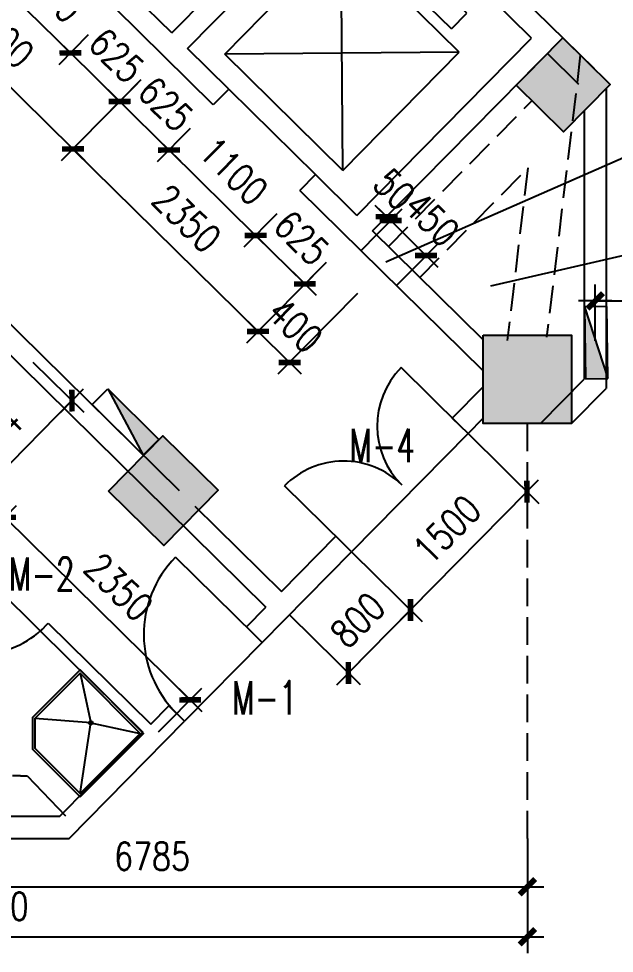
# Model space of a CAD drawing. Extents: x -357449 to -117302, y 127569 to 244935.
# Drawn here: x -318869 to -313485, y 220353 to 228801 of the extents above; entities that cross this region are included whole.
import ezdxf

# ---------------------------------------------------------------- set-up
doc = ezdxf.new("R2010")
doc.units = 0
doc.header["$MEASUREMENT"] = 0
doc.linetypes.add('DASH', pattern=[0.35, 0.25, -0.1])
doc.layers.get('0').update_dxf_attribs({"linetype": 'CONTINUOUS'})
doc.layers.get('DEFPOINTS').update_dxf_attribs({"linetype": 'CONTINUOUS'})
for name, color, linetype in [('1', 8, 'CONTINUOUS'), ('2', 4, 'CONTINUOUS'), ('COLUMN', 4, 'CONTINUOUS'), ('F', 31, 'CONTINUOUS'), ('WALL', 1, 'CONTINUOUS'), ('WINDOW', 4, 'CONTINUOUS'), ('WINDOWS', 4, 'CONTINUOUS'), ('阳台', 4, 'CONTINUOUS')]:
    doc.layers.add(name, color=color, linetype=linetype)
doc.layers.add('AXIS', color=3, linetype='CONTINUOUS', lineweight=9)
doc.styles.add('DIM_FONT', font='SIMPLEX.shx', dxfattribs={"width": 0.8})
doc.styles.add('FS', font='txt.shx', dxfattribs={"width": 0.66, "height": 150, "bigfont": 'fs.shx'})
doc.dimstyles.new('DIMN-200', dxfattribs={"dimtxt": 300, "dimasz": 1, "dimexe": 250, "dimexo": 0, "dimgap": 150, "dimtad": 1, "dimdec": 0, "dimdsep": 46, "dimtxsty": 'DIM_FONT', "dimblk": '_DIMX', "dimcen": 2.5, "dimclrd": 256, "dimclre": 256, "dimclrt": 4, "dimadec": 0, "dimazin": 0, "dimtfac": 1, "dimtdec": 0, "dimtix": 1, "dimtmove": 2, "dimatfit": 3, "dimldrblk": '_DIMX', "dimfxl": 0, "dimtolj": 1, "dimtzin": 0, "dimarcsym": 0})
doc.dimstyles.get("Standard").update_dxf_attribs({"dimtxt": 375, "dimasz": 1, "dimexe": 150, "dimexo": 0, "dimgap": 200, "dimtad": 1, "dimdec": 0, "dimzin": 0, "dimdsep": 46, "dimtxsty": 'DIM_FONT', "dimblk1": '_DIMX', "dimblk2": '_DIMX', "dimsah": 1, "dimcen": 200, "dimclrd": 256, "dimclre": 256, "dimclrt": 4, "dimadec": 0, "dimazin": 0, "dimtfac": 1, "dimtdec": 0, "dimtix": 1, "dimtmove": 2, "dimatfit": 3, "dimldrblk": '_DIMX', "dimfxl": 0, "dimtolj": 1, "dimtzin": 0, "dimarcsym": 0})

# ---------------------------------------------------------------- blocks, each defined once
blk = doc.blocks.new('_DIMX')
blk.add_line((-150, 0), (150, 0))
at = {"const_width": 50}
blk.add_lwpolyline([(-70, -70), (70, 70)], dxfattribs=at)
blk = doc.blocks.new('*D383')
at = {"linetype": 'ByBlock'}
for p, q in [((-309746.8, 226755.8), (-309286.4, 226302.1)), ((-310504.2, 225280), (-309394, 226406.7)), ((-310858.4, 225627.6), (-310398.1, 225174))]:
    blk.add_line(p, q, dxfattribs=at)
at = {"layer": 'DEFPOINTS', "color": 0, "linetype": 'ByBlock'}
for p in [(-309746.8, 226755.8), (-309393.3, 226407.4), (-310858.4, 225627.6)]:
    blk.add_point(p, dxfattribs=at)
at = {"linetype": 'ByBlock'}
for p, rotation in [((-309393.3, 226407.4), 45.42128490000637), ((-310504.9, 225279.3), 225.4212849000064)]:
    blk.add_blockref('_DIMX', p, dxfattribs=dict(at, rotation=rotation))
at = {"color": 4, "linetype": 'ByBlock', "insert": (-310145, 226036.4), "char_height": 250, "attachment_point": 5, "rotation": 45.42128, "style": 'DIM_FONT'}
blk.add_mtext('\\A1;1584', dxfattribs=at)
blk = doc.blocks.new('*D30')
at = {"linetype": 'ByBlock'}
for p, q in [((-307663.4, 240707.6), (-309496.6, 242514.1)), ((-309390.5, 242408.1), (-328829.8, 222680.8)), ((-327104.2, 220978.9), (-328937.4, 222785.3))]:
    blk.add_line(p, q, dxfattribs=at)
at = {"layer": 'DEFPOINTS', "color": 0, "linetype": 'ByBlock'}
for p in [(-307663.4, 240707.6), (-328830.5, 222680), (-327104.2, 220978.9)]:
    blk.add_point(p, dxfattribs=at)
at = {"linetype": 'ByBlock'}
for p, rotation in [((-309389.8, 242408.8), 45.42128490415822), ((-328830.5, 222680), 225.4212849041582)]:
    blk.add_blockref('_DIMX', p, dxfattribs=dict(at, rotation=rotation))
at = {"color": 4, "linetype": 'ByBlock', "insert": (-319306, 232737.4), "char_height": 250, "attachment_point": 5, "rotation": 45.42128, "style": 'DIM_FONT'}
blk.add_mtext('\\A1;27698', dxfattribs=at)
blk = doc.blocks.new('*D540')
at = {"linetype": 'ByBlock'}
for p, q in [((-309611.9, 224399.3), (-309221.4, 224795.7)), ((-309325.9, 224688.2), (-307653.5, 223040.1)), ((-307938.1, 222749.9), (-307547.5, 223146.3))]:
    blk.add_line(p, q, dxfattribs=at)
at = {"layer": 'DEFPOINTS', "color": 0, "linetype": 'ByBlock'}
for p in [(-309611.9, 224399.3), (-307652.8, 223039.4), (-307938.1, 222749.9)]:
    blk.add_point(p, dxfattribs=at)
at = {"linetype": 'ByBlock'}
for p, rotation in [((-309326.6, 224688.9), 135.421284904338), ((-307652.8, 223039.4), 315.4212849043379)]:
    blk.add_blockref('_DIMX', p, dxfattribs=dict(at, rotation=rotation))
at = {"color": 4, "linetype": 'ByBlock', "insert": (-308296.7, 224060), "char_height": 250, "attachment_point": 5, "rotation": 315.42128, "style": 'DIM_FONT'}
blk.add_mtext('\\A1;2350', dxfattribs=at)
blk = doc.blocks.new('*D644')
at = {"linetype": 'ByBlock'}
for p, q in [((-303991, 226285.3), (-303991, 226794.9)), ((-300103.9, 225965.3), (-300103.9, 226794.9)), ((-303990, 226644.9), (-300104.9, 226644.9))]:
    blk.add_line(p, q, dxfattribs=at)
at = {"layer": 'DEFPOINTS', "color": 0, "linetype": 'ByBlock'}
for p in [(-300103.9, 226644.9), (-303991, 226285.3), (-300103.9, 225965.3)]:
    blk.add_point(p, dxfattribs=at)
at = {"linetype": 'ByBlock', "rotation": 180}
blk.add_blockref('_DIMX', (-303991, 226644.9), dxfattribs=at)
at = {"linetype": 'ByBlock'}
blk.add_blockref('_DIMX', (-300103.9, 226644.9), dxfattribs=at)
at = {"color": 4, "linetype": 'ByBlock', "insert": (-302047.4, 226919.9), "char_height": 250, "attachment_point": 5, "style": 'DIM_FONT'}
blk.add_mtext('\\A1;3887', dxfattribs=at)
blk = doc.blocks.new('A$C42896F79')
at = {"layer": '1'}
for p, q in [((1120.9, 2194.6), (68.1, 1126.1)), ((1120.9, 2194.6), (2189.4, 1141.7)), ((1120.9, 2194.6), (1136.5, 73.3)), ((68.1, 1126.1), (2189.4, 1141.7)), ((68.1, 1126.1), (1136.5, 73.3)), ((2189.4, 1141.7), (1136.5, 73.3)), ((140.4, 914.5), (0, 772.1)), ((140.4, 914.5), (923.9, 142.5)), ((0, 772.1), (783.5, 0)), ((923.9, 142.5), (783.5, 0))]:
    blk.add_line(p, q, dxfattribs=at)
blk = doc.blocks.new('*D590')
at = {"linetype": 'ByBlock'}
for p, q in [((-308098.3, 228642.4), (-308817.7, 227912.3)), ((-307039.3, 226370.4), (-308711.8, 228018.4)), ((-306424.4, 226993), (-307143.9, 226262.9))]:
    blk.add_line(p, q, dxfattribs=at)
at = {"layer": 'DEFPOINTS', "color": 0, "linetype": 'ByBlock'}
for p in [(-308098.3, 228642.4), (-308712.5, 228019.1), (-306424.4, 226993)]:
    blk.add_point(p, dxfattribs=at)
at = {"linetype": 'ByBlock'}
for p, rotation in [((-308712.5, 228019.1), 135.4212849040186), ((-307038.6, 226369.7), 315.4212849040186)]:
    blk.add_blockref('_DIMX', p, dxfattribs=dict(at, rotation=rotation))
at = {"color": 4, "linetype": 'ByBlock', "insert": (-307682.5, 227390.3), "char_height": 250, "attachment_point": 5, "rotation": 315.42128, "style": 'DIM_FONT'}
blk.add_mtext('\\A1;2350', dxfattribs=at)
blk = doc.blocks.new('*D591')
at = {"linetype": 'ByBlock'}
for p, q in [((-309807.8, 230326.9), (-310527.2, 229596.8)), ((-308713.2, 228019.8), (-310421.2, 229703)), ((-308098.3, 228642.4), (-308817.7, 227912.3))]:
    blk.add_line(p, q, dxfattribs=at)
at = {"layer": 'DEFPOINTS', "color": 0, "linetype": 'ByBlock'}
for p in [(-309807.8, 230326.9), (-310422, 229703.7), (-308098.3, 228642.4)]:
    blk.add_point(p, dxfattribs=at)
at = {"linetype": 'ByBlock'}
for p, rotation in [((-310422, 229703.7), 135.4212849051306), ((-308712.5, 228019.1), 315.4212849051306)]:
    blk.add_blockref('_DIMX', p, dxfattribs=dict(at, rotation=rotation))
at = {"color": 4, "linetype": 'ByBlock', "insert": (-309374.2, 229057.3), "char_height": 250, "attachment_point": 5, "rotation": 315.42128, "style": 'DIM_FONT'}
blk.add_mtext('\\A1;2400', dxfattribs=at)
blk = doc.blocks.new('*D593')
at = {"linetype": 'ByBlock'}
for p, q in [((-309357.5, 229822.2), (-309623.7, 229552.1)), ((-309517.7, 229658.2), (-308735.6, 228887.6)), ((-308574, 229050.1), (-308840.2, 228780))]:
    blk.add_line(p, q, dxfattribs=at)
at = {"layer": 'DEFPOINTS', "color": 0, "linetype": 'ByBlock'}
for p in [(-309357.5, 229822.2), (-308574, 229050.1), (-308734.9, 228886.9)]:
    blk.add_point(p, dxfattribs=at)
at = {"linetype": 'ByBlock'}
for p, rotation in [((-309518.4, 229658.9), 135.4212849051347), ((-308734.9, 228886.9), 315.4212849051347)]:
    blk.add_blockref('_DIMX', p, dxfattribs=dict(at, rotation=rotation))
at = {"color": 4, "linetype": 'ByBlock', "insert": (-308933.6, 229468.8), "char_height": 250, "attachment_point": 5, "rotation": 315.42128, "style": 'DIM_FONT'}
blk.add_mtext('\\A1;1100', dxfattribs=at)
blk = doc.blocks.new('*D594')
at = {"linetype": 'ByBlock'}
for p, q in [((-308574, 229050.1), (-308840.2, 228780)), ((-308735.6, 228887.6), (-308736.3, 228888.3)), ((-308734.9, 228886.9), (-308289.7, 228448.2)), ((-308128.8, 228611.4), (-308395, 228341.3)), ((-308289, 228447.5), (-308288.3, 228446.8))]:
    blk.add_line(p, q, dxfattribs=at)
at = {"layer": 'DEFPOINTS', "color": 0, "linetype": 'ByBlock'}
for p in [(-308574, 229050.1), (-308128.8, 228611.4), (-308289.7, 228448.2)]:
    blk.add_point(p, dxfattribs=at)
at = {"linetype": 'ByBlock'}
for p, rotation in [((-308734.9, 228886.9), 315.4212849040234), ((-308289.7, 228448.2), 135.4212849040234)]:
    blk.add_blockref('_DIMX', p, dxfattribs=dict(at, rotation=rotation))
at = {"color": 4, "linetype": 'ByBlock', "insert": (-308319.3, 228863.4), "char_height": 250, "attachment_point": 5, "rotation": 315.42128, "style": 'DIM_FONT'}
blk.add_mtext('\\A1;625', dxfattribs=at)
blk = doc.blocks.new('*D595')
at = {"linetype": 'ByBlock'}
for p, q in [((-308098.3, 228642.4), (-308395, 228341.3)), ((-308290.4, 228448.9), (-308291.1, 228449.6)), ((-308289.7, 228448.2), (-307844.5, 228009.5)), ((-307653.1, 228203.7), (-307949.8, 227902.7)), ((-307843.8, 228008.8), (-307843.1, 228008.1))]:
    blk.add_line(p, q, dxfattribs=at)
at = {"layer": 'DEFPOINTS', "color": 0, "linetype": 'ByBlock'}
for p in [(-308098.3, 228642.4), (-307653.1, 228203.7), (-307844.5, 228009.5)]:
    blk.add_point(p, dxfattribs=at)
at = {"linetype": 'ByBlock'}
for p, rotation in [((-308289.7, 228448.2), 315.4212849040208), ((-307844.5, 228009.5), 135.4212849040208)]:
    blk.add_blockref('_DIMX', p, dxfattribs=dict(at, rotation=rotation))
at = {"color": 4, "linetype": 'ByBlock', "insert": (-307874.1, 228424.7), "char_height": 250, "attachment_point": 5, "rotation": 315.42128, "style": 'DIM_FONT'}
blk.add_mtext('\\A1;625', dxfattribs=at)
blk = doc.blocks.new('*D596')
at = {"linetype": 'ByBlock'}
for p, q in [((-307653.1, 228203.7), (-307949.8, 227902.7)), ((-307843.8, 228008.8), (-307061.7, 227238.1)), ((-306869.6, 227431.6), (-307166.3, 227130.6))]:
    blk.add_line(p, q, dxfattribs=at)
at = {"layer": 'DEFPOINTS', "color": 0, "linetype": 'ByBlock'}
for p in [(-307653.1, 228203.7), (-306869.6, 227431.6), (-307061, 227237.4)]:
    blk.add_point(p, dxfattribs=at)
at = {"linetype": 'ByBlock'}
for p, rotation in [((-307844.5, 228009.5), 135.4212849040198), ((-307061, 227237.4), 315.4212849040198)]:
    blk.add_blockref('_DIMX', p, dxfattribs=dict(at, rotation=rotation))
at = {"color": 4, "linetype": 'ByBlock', "insert": (-307259.7, 227819.3), "char_height": 250, "attachment_point": 5, "rotation": 315.42128, "style": 'DIM_FONT'}
blk.add_mtext('\\A1;1100', dxfattribs=at)
blk = doc.blocks.new('*D597')
at = {"linetype": 'ByBlock'}
for p, q in [((-306869.6, 227431.6), (-307166.3, 227130.6)), ((-307061.7, 227238.1), (-307062.4, 227238.8)), ((-307061, 227237.4), (-306615.8, 226798.7)), ((-306424.4, 226993), (-306721.1, 226691.9)), ((-306615.1, 226798), (-306614.4, 226797.3))]:
    blk.add_line(p, q, dxfattribs=at)
at = {"layer": 'DEFPOINTS', "color": 0, "linetype": 'ByBlock'}
for p in [(-306869.6, 227431.6), (-306424.4, 226993), (-306615.8, 226798.7)]:
    blk.add_point(p, dxfattribs=at)
at = {"linetype": 'ByBlock'}
for p, rotation in [((-307061, 227237.4), 315.4212849040238), ((-306615.8, 226798.7), 135.4212849040238)]:
    blk.add_blockref('_DIMX', p, dxfattribs=dict(at, rotation=rotation))
at = {"color": 4, "linetype": 'ByBlock', "insert": (-306645.4, 227214), "char_height": 250, "attachment_point": 5, "rotation": 315.42128, "style": 'DIM_FONT'}
blk.add_mtext('\\A1;625', dxfattribs=at)
blk = doc.blocks.new('*D598')
at = {"linetype": 'ByBlock'}
for p, q in [((-306424.4, 226993), (-307143.9, 226262.9)), ((-306139.5, 226712.2), (-306859, 225982.1)), ((-307039.3, 226370.4), (-307040, 226371.1)), ((-306753.7, 226088.9), (-307038.6, 226369.7)), ((-306753, 226088.2), (-306752.3, 226087.5))]:
    blk.add_line(p, q, dxfattribs=at)
at = {"layer": 'DEFPOINTS', "color": 0, "linetype": 'ByBlock'}
for p in [(-306424.4, 226993), (-306139.5, 226712.2), (-307038.6, 226369.7)]:
    blk.add_point(p, dxfattribs=at)
at = {"linetype": 'ByBlock'}
for p, rotation in [((-307038.6, 226369.7), 315.4212849058632), ((-306753.7, 226088.9), 135.4212849058632)]:
    blk.add_blockref('_DIMX', p, dxfattribs=dict(at, rotation=rotation))
at = {"color": 4, "linetype": 'ByBlock', "insert": (-306703.1, 226425.2), "char_height": 250, "attachment_point": 5, "rotation": 315.42128, "style": 'DIM_FONT'}
blk.add_mtext('\\A1;400', dxfattribs=at)
blk = doc.blocks.new('*D639')
at = {"linetype": 'ByBlock'}
for p, q in [((-325516.2, 221591.9), (-325516.2, 220353.3)), ((-315816.2, 221391.9), (-315816.2, 220353.3)), ((-325515.2, 220503.3), (-315817.2, 220503.3))]:
    blk.add_line(p, q, dxfattribs=at)
at = {"layer": 'DEFPOINTS', "color": 0, "linetype": 'ByBlock'}
for p in [(-325516.2, 221591.9), (-315816.2, 221391.9), (-315816.2, 220503.3)]:
    blk.add_point(p, dxfattribs=at)
at = {"linetype": 'ByBlock', "rotation": 180}
blk.add_blockref('_DIMX', (-325516.2, 220503.3), dxfattribs=at)
at = {"linetype": 'ByBlock'}
blk.add_blockref('_DIMX', (-315816.2, 220503.3), dxfattribs=at)
at = {"color": 4, "linetype": 'ByBlock', "insert": (-320666.2, 220778.3), "char_height": 250, "attachment_point": 5, "style": 'DIM_FONT'}
blk.add_mtext('\\A1;9700', dxfattribs=at)
blk = doc.blocks.new('*D640')
at = {"linetype": 'ByBlock'}
for p, q in [((-310930.4, 229045.2), (-310290.4, 228414.6)), ((-310397.2, 228519.9), (-310958.8, 227950.1)), ((-310396.5, 228520.6), (-310395.8, 228521.3)), ((-311491.9, 228475.4), (-310851.9, 227844.8)), ((-310959.5, 227949.4), (-310960.2, 227948.6))]:
    blk.add_line(p, q, dxfattribs=at)
at = {"layer": 'DEFPOINTS', "color": 0, "linetype": 'ByBlock'}
for p in [(-310930.4, 229045.2), (-311491.9, 228475.4), (-310958.8, 227950.1)]:
    blk.add_point(p, dxfattribs=at)
at = {"linetype": 'ByBlock'}
for p, rotation in [((-310397.2, 228519.9), 225.4212849032999), ((-310958.8, 227950.1), 45.42128490329991)]:
    blk.add_blockref('_DIMX', p, dxfattribs=dict(at, rotation=rotation))
at = {"color": 4, "linetype": 'ByBlock', "insert": (-310873.9, 228428), "char_height": 250, "attachment_point": 5, "rotation": 45.42128, "style": 'DIM_FONT'}
blk.add_mtext('\\A1;800', dxfattribs=at)
blk = doc.blocks.new('*D641')
at = {"linetype": 'ByBlock'}
for p, q in [((-309877.5, 230113.7), (-309237.6, 229483)), ((-310396.5, 228520.6), (-309345.1, 229587.6)), ((-310930.4, 229045.2), (-310290.4, 228414.6))]:
    blk.add_line(p, q, dxfattribs=at)
at = {"layer": 'DEFPOINTS', "color": 0, "linetype": 'ByBlock'}
for p in [(-309877.5, 230113.7), (-309344.4, 229588.3), (-310930.4, 229045.2)]:
    blk.add_point(p, dxfattribs=at)
at = {"linetype": 'ByBlock'}
for p, rotation in [((-309344.4, 229588.3), 45.42128490437025), ((-310397.2, 228519.9), 225.4212849043703)]:
    blk.add_blockref('_DIMX', p, dxfattribs=dict(at, rotation=rotation))
at = {"color": 4, "linetype": 'ByBlock', "insert": (-310066.7, 229247.1), "char_height": 250, "attachment_point": 5, "rotation": 45.42128, "style": 'DIM_FONT'}
blk.add_mtext('\\A1;1500', dxfattribs=at)
blk = doc.blocks.new('*D825')
at = {"linetype": 'ByBlock'}
for p, q in [((-311388.9, 221787.3), (-311388.9, 221200.4)), ((-304603.9, 221787.3), (-304603.9, 221200.4)), ((-311387.9, 221350.4), (-304604.9, 221350.4))]:
    blk.add_line(p, q, dxfattribs=at)
at = {"layer": 'DEFPOINTS', "color": 0, "linetype": 'ByBlock'}
for p in [(-311388.9, 221787.3), (-304603.9, 221787.3), (-304603.9, 221350.4)]:
    blk.add_point(p, dxfattribs=at)
at = {"linetype": 'ByBlock', "rotation": 180}
blk.add_blockref('_DIMX', (-311388.9, 221350.4), dxfattribs=at)
at = {"linetype": 'ByBlock'}
blk.add_blockref('_DIMX', (-304603.9, 221350.4), dxfattribs=at)
at = {"color": 4, "linetype": 'ByBlock', "insert": (-307996.4, 221625.4), "char_height": 250, "attachment_point": 5, "style": 'DIM_FONT'}
blk.add_mtext('\\A1;6785', dxfattribs=at)
blk = doc.blocks.new('A$C7A4B52A7')
at = {"layer": '1'}
for p, q in [((4645.7, 8232.9), (4445.7, 8229.9)), ((4445.7, 8229.9), (4455.5, 7579.9)), ((4445.7, 8229.9), (4655.4, 7582.9)), ((4655.4, 7582.9), (4645.7, 8232.9)), ((4455.5, 7579.9), (4655.4, 7582.9))]:
    blk.add_line(p, q, dxfattribs=at)
blk.add_solid([(4446.8, 8227), (4456.5, 7580.8), (4652.3, 7585.6)], dxfattribs=at)
blk = doc.blocks.new('*D1183')
at = {"linetype": 'ByBlock'}
for p, q in [((-304196.1, 226847.9), (-303963.9, 227083.5)), ((-304068.5, 226976), (-303749.4, 226661.5)), ((-303875.5, 226532), (-303643.4, 226767.6))]:
    blk.add_line(p, q, dxfattribs=at)
at = {"layer": 'DEFPOINTS', "color": 0, "linetype": 'ByBlock'}
for p in [(-304196.1, 226847.9), (-303748.6, 226660.8), (-303875.5, 226532)]:
    blk.add_point(p, dxfattribs=at)
at = {"linetype": 'ByBlock'}
for p, rotation in [((-304069.2, 226976.7), 135.4212849049592), ((-303748.6, 226660.8), 315.4212849049592)]:
    blk.add_blockref('_DIMX', p, dxfattribs=dict(at, rotation=rotation))
at = {"color": 4, "linetype": 'ByBlock', "insert": (-303697, 226989.8), "char_height": 250, "attachment_point": 5, "rotation": 315.42128, "style": 'DIM_FONT'}
blk.add_mtext('\\A1;450', dxfattribs=at)
blk = doc.blocks.new('*D1184')
at = {"linetype": 'ByBlock'}
for p, q in [((-304231.7, 226883), (-303999.5, 227118.6)), ((-304196.1, 226847.9), (-303963.9, 227083.5)), ((-304105.5, 227012.5), (-304106.2, 227013.2)), ((-304069.2, 226976.7), (-304104.8, 227011.8)), ((-304069.2, 226976.7), (-304104.8, 227011.8)), ((-304068.5, 226976), (-304067.7, 226975.3))]:
    blk.add_line(p, q, dxfattribs=at)
at = {"layer": 'DEFPOINTS', "color": 0, "linetype": 'ByBlock'}
for p in [(-304104.8, 227011.8), (-304231.7, 226883), (-304196.1, 226847.9)]:
    blk.add_point(p, dxfattribs=at)
at = {"linetype": 'ByBlock'}
for p, rotation in [((-304104.8, 227011.8), 315.4212849043203), ((-304069.2, 226976.7), 135.4212849043203)]:
    blk.add_blockref('_DIMX', p, dxfattribs=dict(at, rotation=rotation))
at = {"color": 4, "linetype": 'ByBlock', "insert": (-304034.7, 227258.7), "char_height": 250, "attachment_point": 5, "rotation": 315.42128, "style": 'DIM_FONT'}
blk.add_mtext('\\A1;50', dxfattribs=at)

msp = doc.modelspace()

# ---------------------------------------------------------------- hatches: boundary and pattern name
at = {"layer": 'COLUMN'}
for points in [[(-313949.87, 228628.07), (-314371, 228200.7), (-313943.63, 227779.57), (-313522.5, 228206.94)], [(-314670.51, 225141.93), (-313870.51, 225141.93), (-313870.51, 225941.93), (-314670.51, 225941.93)]]:
    msp.add_hatch(color=256, dxfattribs=at).paths.add_polyline_path(points)
h = msp.add_hatch(color=256, dxfattribs=at)
h.paths.add_polyline_path([(-317565.11, 225030.51), (-317810.78, 224781.21), (-317561.47, 224535.55), (-317315.81, 224784.85)])
h.paths.add_polyline_path([(-317810.78, 224781.21), (-318056.44, 224531.91), (-317807.14, 224286.24), (-317561.47, 224535.55)])
h.paths.add_polyline_path([(-317315.81, 224784.85), (-317561.47, 224535.55), (-317312.17, 224289.88), (-317066.51, 224539.18)])
h.paths.add_polyline_path([(-317312.17, 224289.88), (-317561.47, 224535.55), (-317807.14, 224286.24), (-317557.84, 224040.58)])

# ---------------------------------------------------------------- linework, layer by layer
at = {"layer": '1'}
for p, q in [((-316969.42, 228163.92), (-316185.9, 227391.84)), ((-318204.46, 225314.02), (-318063.39, 225455.79)), ((-318063.39, 225455.79), (-317602.65, 224997.29)), ((-318063.39, 225455.79), (-317743.72, 224855.53)), ((-317743.72, 224855.53), (-318204.46, 225314.02)), ((-317602.65, 224997.29), (-317743.72, 224855.53)), ((-318314.04, 222885.61), (-318218.58, 222436.95)), ((-318218.58, 222436.95), (-318723.36, 222476.29)), ((-318314.04, 221797.37), (-318218.58, 222436.95)), ((-318218.58, 222436.95), (-317769.92, 222341.49)), ((-318852.37, 221958.47), (-318925.17, 221958.57)), ((-318852.37, 221958.47), (-318792.37, 221958.39)), ((-318792.37, 221958.39), (-318444.88, 221596.6))]:
    msp.add_line(p, q, dxfattribs=at)
for points in [[(-318314.04, 221768.73), (-317741.29, 222341.49), (-318314.04, 222914.25), (-318743.61, 222484.68), (-318743.61, 222198.3)], [(-318314.04, 221797.37), (-317769.92, 222341.49), (-318314.04, 222885.61), (-318723.36, 222476.29), (-318723.36, 222206.69)]]:
    msp.add_lwpolyline(points, close=True, dxfattribs=at)
msp.add_circle((-318218.58, 222436.95), 16.87, dxfattribs=at)
msp.add_solid([(-318062.1, 225452.97), (-317604.05, 224997.15), (-317743.49, 224859.67)], dxfattribs=at)
at = {"layer": '2', "color": 8}
for p, q in [((-315633.88, 226847.88), (-315774.26, 226705.42)), ((-315453.73, 226389.57), (-315313.35, 226532.03))]:
    msp.add_line(p, q, dxfattribs=at)
at = {"layer": 'COLUMN'}
for p, q in [((-315551.2, 226604.34), (-313008.15, 227718.86)), ((-314878.33, 225120.61), (-315412.55, 225647.02)), ((-315931.16, 224052.18), (-316465.38, 224578.59)), ((-319241.93, 223827.5), (-318672.1, 223265.99))]:
    msp.add_line(p, q, dxfattribs=at)
msp.add_lwpolyline([(-314371, 228200.7), (-313949.87, 228628.07), (-313522.5, 228206.94), (-313943.63, 227779.57), (-314371, 228200.7)], dxfattribs=at)
for points in [[(-314670.51, 225941.93), (-313870.51, 225941.93), (-313870.51, 225141.93), (-314670.51, 225141.93)], [(-318056.44, 224531.91), (-317565.11, 225030.51), (-317066.51, 224539.18), (-317557.84, 224040.58)]]:
    msp.add_lwpolyline(points, close=True, dxfattribs=at)
for centre, radius, start, end in [((-314878.33, 225120.61), 750, 135.421285, 225.421285), ((-315931.16, 224052.18), 750, 45.421285, 135.421285), ((-319206.84, 223863.12), 800, 225.421285, 315.421285)]:
    msp.add_arc(centre, radius, start, end, dxfattribs=at)
at = {"layer": 'WALL'}
for p, q in [((-313664.95, 228347.32), (-317885.25, 232506.01)), ((-324984.73, 231990.83), (-317420.06, 224536.58)), ((-325125.38, 231848.64), (-316634.46, 223481.67)), ((-317485.83, 228672.79), (-315906.58, 230275.43)), ((-317343.37, 228532.41), (-315764.12, 230135.06)), ((-314232.7, 228626), (-315764.12, 230135.06)), ((-317485.83, 228672.79), (-317859.78, 229041.28)), ((-317109.8, 228021.46), (-318000.16, 228898.82)), ((-315811.95, 227023.35), (-314232.7, 228626)), ((-316969.42, 228163.92), (-317343.37, 228532.41)), ((-315669.5, 226882.97), (-314090.25, 228485.62)), ((-313805.33, 228204.86), (-314090.25, 228485.62)), ((-316969.42, 228163.92), (-317109.8, 228021.46)), ((-313557.59, 228171.33), (-313557.59, 225459.49)), ((-313757.59, 227968.36), (-313757.59, 225541.47)), ((-316185.9, 227391.84), (-316326.28, 227249.38)), ((-315811.95, 227023.35), (-316185.9, 227391.84)), ((-314670.51, 225617.79), (-316326.28, 227249.38)), ((-314670.51, 225898.57), (-315669.5, 226882.97)), ((-314949.93, 225191.16), (-314670.51, 225474.72)), ((-314151.3, 225141.93), (-313757.59, 225541.47)), ((-313870.51, 225141.93), (-313557.59, 225459.49)), ((-314807.47, 225050.78), (-314949.93, 225191.16)), ((-314807.47, 225050.78), (-314670.51, 225189.77)), ((-317277.6, 224396.21), (-316494.08, 223624.13)), ((-316494.08, 223624.13), (-316002.76, 224122.73)), ((-315860.31, 223982.35), (-316002.76, 224122.73)), ((-316667.48, 223163.22), (-315860.31, 223982.35)), ((-316809.93, 223303.6), (-316634.46, 223481.67)), ((-318672.1, 223265.99), (-318601.91, 223337.22)), ((-318601.91, 223337.22), (-317675.94, 222424.76)), ((-316809.93, 223303.6), (-316667.48, 223163.22)), ((-318672.1, 223265.99), (-317746.13, 222353.54)), ((-317675.94, 222424.76), (-317511.82, 222591.31)), ((-317511.82, 222591.31), (-317369.37, 222450.94)), ((-318412.91, 221391.93), (-317369.37, 222450.94)), ((-318496.62, 221591.93), (-317746.13, 222353.54)), ((-320178.88, 221591.93), (-318496.62, 221591.93)), ((-324028.63, 221391.93), (-318412.91, 221391.93))]:
    msp.add_line(p, q, dxfattribs=at)
at = {"layer": 'WINDOW'}
for p, q in [((-314807.47, 225050.78), (-315860.31, 223982.35)), ((-316667.48, 223163.22), (-317369.37, 222450.94))]:
    msp.add_line(p, q, dxfattribs=at)
at = {"layer": 'WINDOWS'}
for p, q in [((-314600.91, 226385.69), (-313209.78, 226706.87)), ((-317450.99, 223935.3), (-316738.71, 223233.41))]:
    msp.add_line(p, q, dxfattribs=at)
msp.add_arc((-316738.71, 223233.41), 1000, 135.421285, 225.421285, dxfattribs=at)
at = {"layer": '阳台', "color": 8, "linetype": 'DASH', "ltscale": 1000}
for p, q in [((-313792.18, 228472.68), (-314096.75, 225921.19)), ((-315527.04, 226742.59), (-314228.54, 228060.33)), ((-315242.12, 226461.84), (-314266.51, 227451.91)), ((-314266.51, 227451.91), (-314452.72, 225891.93)), ((-314270.51, 221391.93), (-314270.51, 225196.8))]:
    msp.add_line(p, q, dxfattribs=at)

# ---------------------------------------------------------------- block references
at = {"layer": '1', "rotation": 179.9999999999992}
msp.add_blockref('A$C42896F79', (-314817.74, 229623.59), dxfattribs=at)
at = {"layer": 'WINDOW'}
msp.add_blockref('A$C7A4B52A7', (-318199.44, 217965.94), dxfattribs=at)

# ---------------------------------------------------------------- texts
at = {"layer": 'F', "style": 'FS', "width": 0.66}
for s, p in [('M-4', (-315878.87, 224792.98)), ('M-2', (-318958, 223631.44)), ('M-1', (-316940.38, 222513.3))]:
    msp.add_text(s, height=300, dxfattribs=at).set_placement(p)

# ---------------------------------------------------------------- dimensions: what is measured, and where the dimension line sits
at = {"layer": 'AXIS'}
for p1, p2, distance, picture, middle in [((-317330.06, 240312.3), (-336770.8, 220583.56), -2423.69, '*D30', (-328972.67, 232342.11)), ((-317764.94, 228247.07), (-319474.43, 229931.6), 875.02, '*D591', (-319040.83, 228661.95)), ((-316091.07, 226597.63), (-317764.94, 228247.07), 875.02, '*D590', (-317349.15, 226994.96)), ((-315806.15, 226316.87), (-316091.07, 226597.63), 875.02, '*D598', (-316369.75, 226029.87))]:
    dim = msp.add_aligned_dim(p1=p1, p2=p2, distance=distance, dimstyle='DIMN-200', override={"dimtxt": 250, "dimexe": 150, "dimzin": 0, "dimblk1": '_DIMX', "dimblk2": '_DIMX', "dimsah": 1, "dimcen": 200}, dxfattribs=at)
    dim.commit()
    dim.dimension.update_dxf_attribs({"geometry": picture, "text_midpoint": middle, "insert": (-9666.64, -395.33)})
at = {"layer": 'WINDOW'}
for p1, p2, distance, picture, middle, set_off in [((-319024.16, 229426.85), (-318240.64, 228654.77), -229.18, '*D593', (-318600.25, 229073.44), (-9666.64, -395.33)), ((-318240.64, 228654.77), (-317795.47, 228216.09), -229.18, '*D594', (-317985.9, 228468.06), (-9666.64, -395.33)), ((-317764.94, 228247.07), (-317319.76, 227808.39), -272.67, '*D595', (-317540.72, 228029.38), (-9666.64, -395.33)), ((-317319.76, 227808.39), (-316536.25, 227036.31), -272.67, '*D596', (-316926.37, 227424), (-9666.64, -395.33)), ((-316536.25, 227036.31), (-316091.07, 226597.63), -272.67, '*D597', (-316312.02, 226818.63), (-9666.64, -395.33)), ((-319852.78, 224569.82), (-318741.11, 225697.96), -496.31, '*D383', (-319139.31, 224978.55), (-8994.33, -1057.83)), ((-315860.31, 223982.35), (-314807.47, 225050.78), -748.47, '*D641', (-314996.64, 224184.24), (-4929.93, -5062.89)), ((-319278.59, 224004.01), (-317604.71, 222354.58), 406.47, '*D540', (-317963.33, 223664.7), (-9666.64, -395.33)), ((-315860.31, 223982.35), (-316421.82, 223412.52), 748.47, '*D640', (-315803.81, 223365.12), (-4929.93, -5062.89))]:
    dim = msp.add_aligned_dim(p1=p1, p2=p2, distance=distance, dimstyle='Standard', override={"dimtxt": 250, "dimgap": 150, "dimblk": '_DIMX'}, dxfattribs=at)
    dim.commit()
    dim.dimension.update_dxf_attribs({"geometry": picture, "text_midpoint": middle, "insert": set_off})
for base, p2, angle, picture, middle in [((-315542.6, 227011.75), (-315669.5, 226882.97), 135.421285, '*D1184', (-315472.48, 227258.68)), ((-315186.45, 226660.81), (-315313.35, 226532.03), 315.421285, '*D1183', (-315134.83, 226989.82))]:
    dim = msp.add_linear_dim(base=base, p1=(-315633.88, 226847.88), p2=p2, angle=angle, dimstyle='Standard', override={"dimtxt": 250, "dimgap": 150, "dimblk": '_DIMX'}, dxfattribs=at)
    dim.commit()
    dim.dimension.update_dxf_attribs({"geometry": picture, "text_midpoint": middle, "dimtype": 161, "insert": (-11437.81, 0)})
for base, p1, p2, picture, middle, set_off in [((-309770.51, 226249.55), (-313657.59, 225889.93), (-309770.51, 225569.97), '*D644', (-311714.05, 226524.55), (-9666.64, -395.33)), ((-314270.51, 220503.25), (-323970.51, 221591.93), (-314270.51, 221391.93), '*D639', (-319120.51, 220778.25), (1545.67, 0)), ((-314270.51, 220955.11), (-321055.51, 221391.93), (-314270.51, 221391.93), '*D825', (-317663.01, 221230.11), (-9666.64, -395.33))]:
    dim = msp.add_linear_dim(base=base, p1=p1, p2=p2, dimstyle='Standard', override={"dimtxt": 250, "dimgap": 150, "dimblk": '_DIMX'}, dxfattribs=at)
    dim.commit()
    dim.dimension.update_dxf_attribs({"geometry": picture, "text_midpoint": middle, "insert": set_off})

doc.saveas('drawing.dxf')
